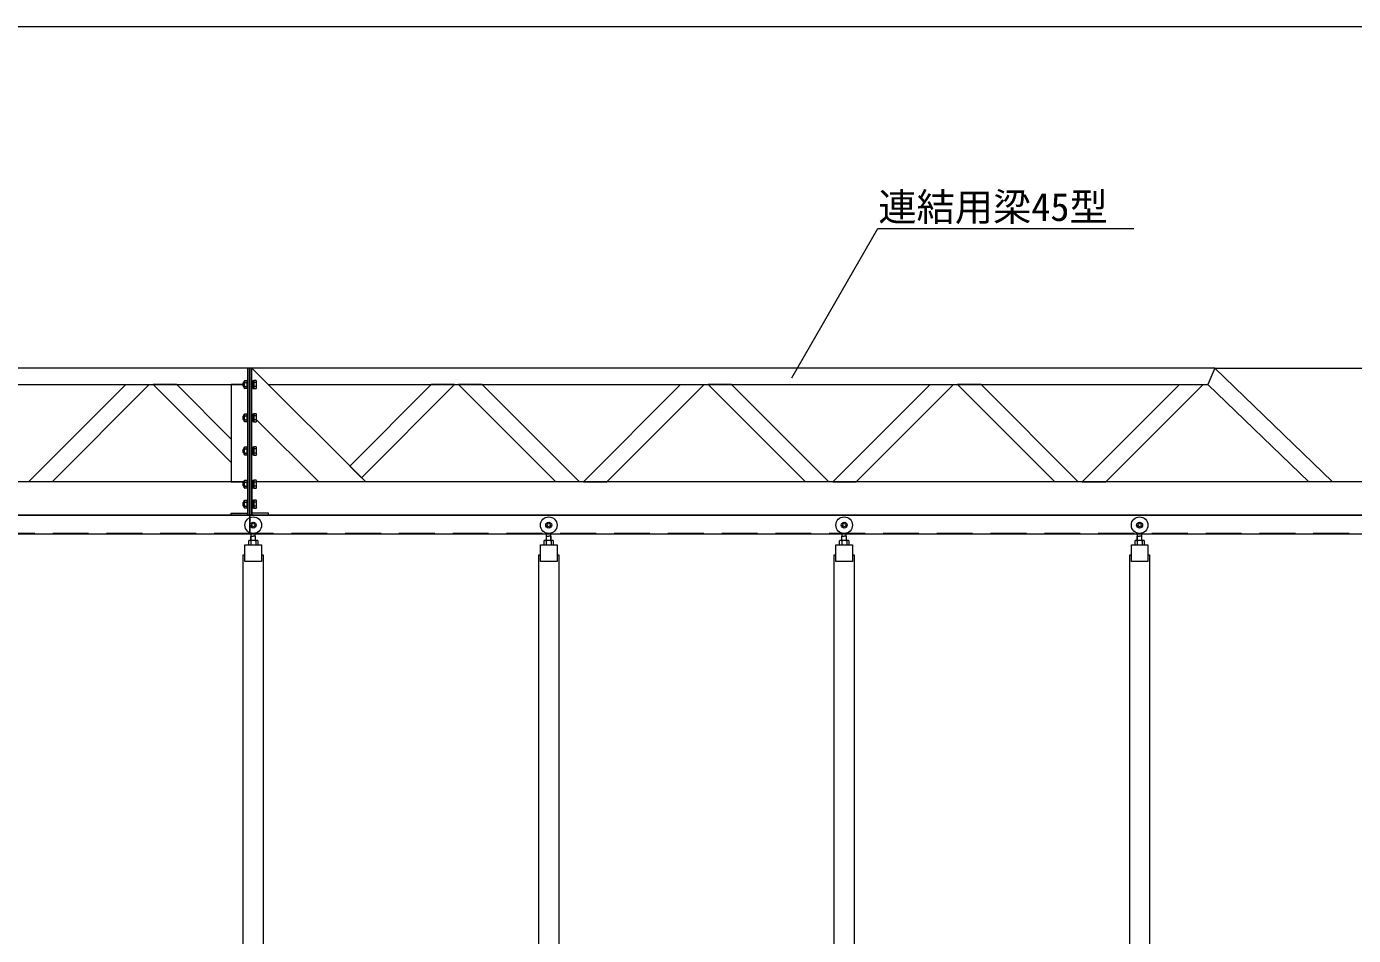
# Model space of a CAD drawing. Units: millimetres, scale not verified. Extents: x -12090 to 12090, y -18325 to 18325.
# Drawn here: x -2473 to 1524, y 8801 to 11539 of the extents above; entities that cross this region are included whole.
import ezdxf
from ezdxf.enums import TextEntityAlignment as Align

# ---------------------------------------------------------------- set-up
doc = ezdxf.new("R2010")
doc.units = ezdxf.units.MM
doc.header["$LTSCALE"] = 90
doc.linetypes.add('DASHED1', pattern=[1.8, 1.2, -0.6])
for name, color, linetype, lineweight in [('0-6_ﾎﾞﾙﾄ類', 134, 'Continuous', 18), ('0-B_寸法', 134, 'Continuous', 18), ('1-0_中央走行棒', 134, 'Continuous', 18), ('1-5_中間梁36', 134, 'Continuous', 18), ('1-B_文字', 134, 'Continuous', 18), ('1-D_連結用梁45', 134, 'Continuous', 18)]:
    doc.layers.add(name, color=color, linetype=linetype, lineweight=lineweight)
doc.styles.add('ＭＳ ゴシック', font='')
doc.styles.get('ＭＳ ゴシック').set_extended_font_data('MS Gothic')

msp = doc.modelspace()

# ---------------------------------------------------------------- linework, layer by layer
at = {"layer": '0-6_ﾎﾞﾙﾄ類'}
for p, q in [((-1817.5, 10470.5), (-1815.87, 10472.12)), ((-1818.89, 10467), (-1820.89, 10465)), ((-1820.89, 10455), (-1820.89, 10465)), ((-1818.89, 10453), (-1820.89, 10455)), ((-1817.5, 10465.8), (-1820.1, 10465.8)), ((-1817.5, 10454.2), (-1820.1, 10454.2)), ((-1818.89, 10453), (-1818.89, 10467)), ((-1817.5, 10467), (-1818.89, 10467)), ((-1817.5, 10453), (-1818.89, 10453)), ((-1817.5, 10449.5), (-1817.5, 10470.5)), ((-1817.5, 10449.5), (-1815.87, 10447.88)), ((-1815.87, 10466.06), (-1808.5, 10466.06)), ((-1815.87, 10453.94), (-1808.5, 10453.94)), ((-1788.89, 10460.81), (-1791.89, 10460)), ((-1788.89, 10460), (-1791.89, 10459.2)), ((-1781.51, 10466.06), (-1788.89, 10466.06)), ((-1781.51, 10453.94), (-1788.89, 10453.94)), ((-1779.89, 10449.5), (-1781.51, 10447.88)), ((-1818.89, 10367), (-1820.89, 10365)), ((-1820.89, 10355), (-1820.89, 10365)), ((-1818.89, 10353), (-1820.89, 10355)), ((-1817.5, 10365.8), (-1820.1, 10365.8)), ((-1817.5, 10354.2), (-1820.1, 10354.2)), ((-1818.89, 10353), (-1818.89, 10367)), ((-1817.5, 10367), (-1818.89, 10367)), ((-1817.5, 10353), (-1818.89, 10353)), ((-1817.5, 10370.5), (-1815.87, 10372.12)), ((-1817.5, 10349.5), (-1817.5, 10370.5)), ((-1815.87, 10366.07), (-1808.5, 10366.07)), ((-1815.87, 10353.94), (-1808.5, 10353.94)), ((-1788.89, 10360.8), (-1791.89, 10360)), ((-1788.89, 10360), (-1791.89, 10359.2)), ((-1781.51, 10366.07), (-1788.89, 10366.07)), ((-1781.51, 10353.94), (-1788.89, 10353.94)), ((-1817.5, 10349.5), (-1815.87, 10347.88)), ((-1779.89, 10349.5), (-1781.51, 10347.88)), ((-1817.5, 10270.5), (-1815.87, 10272.12)), ((-1818.89, 10267), (-1820.89, 10265)), ((-1820.89, 10255), (-1820.89, 10265)), ((-1818.89, 10253), (-1820.89, 10255)), ((-1817.5, 10265.8), (-1820.1, 10265.8)), ((-1817.5, 10254.2), (-1820.1, 10254.2)), ((-1818.89, 10253), (-1818.89, 10267)), ((-1817.5, 10267), (-1818.89, 10267)), ((-1817.5, 10253), (-1818.89, 10253)), ((-1817.5, 10249.5), (-1817.5, 10270.5)), ((-1817.5, 10249.5), (-1815.87, 10247.88)), ((-1815.87, 10266.07), (-1808.5, 10266.07)), ((-1815.87, 10253.93), (-1808.5, 10253.93)), ((-1788.89, 10260.8), (-1791.89, 10260)), ((-1788.89, 10260), (-1791.89, 10259.2)), ((-1781.51, 10266.07), (-1788.89, 10266.07)), ((-1781.51, 10253.93), (-1788.89, 10253.93)), ((-1779.89, 10249.5), (-1781.51, 10247.88)), ((-1818.89, 10167), (-1820.89, 10165)), ((-1820.89, 10155), (-1820.89, 10165)), ((-1818.89, 10153), (-1820.89, 10155)), ((-1817.5, 10165.8), (-1820.1, 10165.8)), ((-1817.5, 10154.2), (-1820.1, 10154.2)), ((-1818.89, 10153), (-1818.89, 10167)), ((-1817.5, 10167), (-1818.89, 10167)), ((-1817.5, 10153), (-1818.89, 10153)), ((-1817.5, 10170.5), (-1815.87, 10172.12)), ((-1817.5, 10149.5), (-1817.5, 10170.5)), ((-1815.87, 10166.06), (-1808.5, 10166.06)), ((-1815.87, 10153.93), (-1808.5, 10153.93)), ((-1788.89, 10160.8), (-1791.89, 10160)), ((-1788.89, 10160), (-1791.89, 10159.2)), ((-1781.51, 10166.06), (-1788.89, 10166.06)), ((-1781.51, 10153.93), (-1788.89, 10153.93)), ((-1817.5, 10149.5), (-1815.87, 10147.88)), ((-1779.89, 10149.5), (-1781.51, 10147.88)), ((-1818.89, 10107), (-1820.89, 10105)), ((-1820.89, 10095), (-1820.89, 10105)), ((-1818.89, 10093), (-1820.89, 10095)), ((-1817.5, 10105.8), (-1820.1, 10105.8)), ((-1817.5, 10094.2), (-1820.1, 10094.2)), ((-1818.89, 10093), (-1818.89, 10107)), ((-1817.5, 10107), (-1818.89, 10107)), ((-1817.5, 10093), (-1818.89, 10093)), ((-1817.5, 10110.5), (-1815.87, 10112.12)), ((-1817.5, 10089.5), (-1817.5, 10110.5)), ((-1817.5, 10089.5), (-1815.87, 10087.88)), ((-1815.87, 10106.06), (-1808.5, 10106.06)), ((-1815.87, 10093.94), (-1808.5, 10093.94)), ((-1788.89, 10100.81), (-1791.89, 10100)), ((-1788.89, 10100), (-1791.89, 10099.2)), ((-1781.51, 10106.06), (-1788.89, 10106.06)), ((-1781.51, 10093.94), (-1788.89, 10093.94)), ((-1779.89, 10089.5), (-1781.51, 10087.88))]:
    msp.add_line(p, q, dxfattribs=at)
for points in [[(-1815.87, 10472.12), (-1808.5, 10472.12), (-1808.5, 10447.88), (-1815.87, 10447.88)], [(-1781.51, 10472.12), (-1788.89, 10472.12), (-1788.89, 10447.88), (-1781.51, 10447.88)], [(-1779.89, 10449.5), (-1779.89, 10470.5), (-1781.51, 10472.12)], [(-1815.87, 10372.12), (-1808.5, 10372.12), (-1808.5, 10347.88), (-1815.87, 10347.88)], [(-1781.51, 10372.12), (-1788.89, 10372.12), (-1788.89, 10347.88), (-1781.51, 10347.88)], [(-1779.89, 10349.5), (-1779.89, 10370.5), (-1781.51, 10372.12)], [(-1815.87, 10272.12), (-1808.5, 10272.12), (-1808.5, 10247.88), (-1815.87, 10247.88)], [(-1781.51, 10272.12), (-1788.89, 10272.12), (-1788.89, 10247.88), (-1781.51, 10247.88)], [(-1779.89, 10249.5), (-1779.89, 10270.5), (-1781.51, 10272.12)], [(-1815.87, 10172.12), (-1808.5, 10172.12), (-1808.5, 10147.88), (-1815.87, 10147.88)], [(-1781.51, 10172.12), (-1788.89, 10172.12), (-1788.89, 10147.88), (-1781.51, 10147.88)], [(-1779.89, 10149.5), (-1779.89, 10170.5), (-1781.51, 10172.12)], [(-1815.87, 10112.12), (-1808.5, 10112.12), (-1808.5, 10087.88), (-1815.87, 10087.88)], [(-1781.51, 10112.12), (-1788.89, 10112.12), (-1788.89, 10087.88), (-1781.51, 10087.88)], [(-1779.89, 10089.5), (-1779.89, 10110.5), (-1781.51, 10112.12)]]:
    msp.add_lwpolyline(points, dxfattribs=at)
for points in [[(-1808.5, 10449), (-1808.5, 10471), (-1806.19, 10471), (-1806.19, 10449)], [(-1791.89, 10471), (-1791.89, 10449), (-1794.2, 10449), (-1794.2, 10471)], [(-1791.89, 10471.35), (-1791.89, 10448.65), (-1788.89, 10448.65), (-1788.89, 10471.35)], [(-1808.5, 10349), (-1808.5, 10371), (-1806.19, 10371), (-1806.19, 10349)], [(-1791.89, 10371), (-1791.89, 10349), (-1794.2, 10349), (-1794.2, 10371)], [(-1791.89, 10371.35), (-1791.89, 10348.65), (-1788.89, 10348.65), (-1788.89, 10371.35)], [(-1808.5, 10249), (-1808.5, 10271), (-1806.19, 10271), (-1806.19, 10249)], [(-1791.89, 10271), (-1791.89, 10249), (-1794.2, 10249), (-1794.2, 10271)], [(-1791.89, 10271.35), (-1791.89, 10248.65), (-1788.89, 10248.65), (-1788.89, 10271.35)], [(-1808.5, 10149), (-1808.5, 10171), (-1806.19, 10171), (-1806.19, 10149)], [(-1791.89, 10171), (-1791.89, 10149), (-1794.2, 10149), (-1794.2, 10171)], [(-1791.89, 10171.35), (-1791.89, 10148.65), (-1788.89, 10148.65), (-1788.89, 10171.35)], [(-1808.5, 10089), (-1808.5, 10111), (-1806.19, 10111), (-1806.19, 10089)], [(-1791.89, 10111), (-1791.89, 10089), (-1794.2, 10089), (-1794.2, 10111)], [(-1791.89, 10111.35), (-1791.89, 10088.65), (-1788.89, 10088.65), (-1788.89, 10111.35)]]:
    msp.add_lwpolyline(points, close=True, dxfattribs=at)
for centre, radius, start, end in [((-1812.83, 10469.1), 4.28, 135, 225), ((-1784.55, 10469.1), 4.28, 315, 45), ((-1805.37, 10460), 12.12, 150, 210), ((-1812.83, 10450.91), 4.28, 135, 225), ((-1792.02, 10460), 12.12, 330, 30), ((-1784.55, 10450.91), 4.28, 315, 45), ((-1805.37, 10360), 12.12, 150, 210), ((-1812.83, 10369.09), 4.28, 135, 225), ((-1812.83, 10350.91), 4.28, 135, 225), ((-1784.55, 10369.09), 4.28, 315, 45), ((-1792.02, 10360), 12.12, 330, 30), ((-1784.55, 10350.91), 4.28, 315, 45), ((-1812.83, 10269.09), 4.28, 135, 225), ((-1784.55, 10269.09), 4.28, 315, 45), ((-1805.37, 10260), 12.12, 150, 210), ((-1812.83, 10250.91), 4.28, 135, 225), ((-1792.02, 10260), 12.12, 330, 30), ((-1784.55, 10250.91), 4.28, 315, 45), ((-1805.37, 10160), 12.12, 150, 210), ((-1812.83, 10169.09), 4.28, 135, 225), ((-1812.83, 10150.91), 4.28, 135, 225), ((-1784.55, 10169.09), 4.28, 315, 45), ((-1792.02, 10160), 12.12, 330, 30), ((-1784.55, 10150.91), 4.28, 315, 45), ((-1805.37, 10100), 12.12, 150, 210), ((-1812.83, 10109.1), 4.28, 135, 225), ((-1812.83, 10090.91), 4.28, 135, 225), ((-1784.55, 10109.1), 4.28, 315, 45), ((-1792.02, 10100), 12.12, 330, 30), ((-1784.55, 10090.91), 4.28, 315, 45)]:
    msp.add_arc(centre, radius, start, end, dxfattribs=at)
at = {"layer": '0-B_寸法'}
for p, q in [((-9834.19, 11538.6), (2633.81, 11538.6)), ((1106.81, 10510), (3760.8, 10510))]:
    msp.add_line(p, q, dxfattribs=at)
at = {"layer": '1-0_中央走行棒'}
for p, q in [((-1796.89, 9990.56), (-1796.89, 10003.6)), ((-1796.44, 10003.6), (-1796.44, 10012.39)), ((-1783.94, 10003.6), (-1783.94, 10012.39)), ((-1783.49, 9990.56), (-1783.49, 10003.6)), ((-906.89, 9990.56), (-906.89, 10003.6)), ((-906.44, 10003.6), (-906.44, 10012.39)), ((-893.94, 10003.6), (-893.94, 10012.39)), ((-893.49, 9990.56), (-893.49, 10003.6)), ((-16.89, 9990.56), (-16.89, 10003.6)), ((-16.44, 10003.6), (-16.44, 10012.39)), ((-3.94, 10003.6), (-3.94, 10012.39)), ((-3.49, 9990.56), (-3.49, 10003.6)), ((873.11, 9990.56), (873.11, 10003.6)), ((873.56, 10003.6), (873.56, 10012.39)), ((886.06, 10003.6), (886.06, 10012.39)), ((886.51, 9990.56), (886.51, 10003.6)), ((-1779.07, 9990.56), (-1801.31, 9990.56)), ((-1797.7, 9990.56), (-1801.31, 9990.56)), ((-1798.13, 9990.56), (-1798.13, 9990.6)), ((-1797.7, 9988.56), (-1797.7, 9977.56)), ((-1779.07, 9990.56), (-1782.69, 9990.56)), ((-1782.69, 9988.56), (-1782.69, 9977.56)), ((-1782.25, 9990.56), (-1782.25, 9990.6)), ((-889.07, 9990.56), (-911.32, 9990.56)), ((-907.69, 9990.56), (-911.32, 9990.56)), ((-908.13, 9990.56), (-908.13, 9990.6)), ((-907.69, 9988.56), (-907.69, 9977.56)), ((-889.07, 9990.56), (-892.69, 9990.56)), ((-892.69, 9988.56), (-892.69, 9977.56)), ((-892.26, 9990.56), (-892.26, 9990.6)), ((0.94, 9990.56), (-21.32, 9990.56)), ((-17.69, 9990.56), (-21.32, 9990.56)), ((-18.14, 9990.56), (-18.14, 9990.6)), ((-17.69, 9988.56), (-17.69, 9977.56)), ((0.94, 9990.56), (-2.69, 9990.56)), ((-2.69, 9988.56), (-2.69, 9977.56)), ((-2.26, 9990.56), (-2.26, 9990.6)), ((890.93, 9990.56), (868.68, 9990.56)), ((872.31, 9990.56), (868.68, 9990.56)), ((871.87, 9990.56), (871.87, 9990.6)), ((872.31, 9988.56), (872.31, 9977.56)), ((890.93, 9990.56), (887.31, 9990.56)), ((887.31, 9988.56), (887.31, 9977.56)), ((887.74, 9990.56), (887.74, 9990.6))]:
    msp.add_line(p, q, dxfattribs=at)
for points in [[(-1798.13, 9990.6), (-1797.19, 9990.6), (-1797.19, 10003.6), (-1790.19, 10003.6)], [(-1782.25, 9990.6), (-1783.2, 9990.6), (-1783.2, 10003.6), (-1790.19, 10003.6)], [(-908.13, 9990.6), (-907.19, 9990.6), (-907.19, 10003.6), (-900.19, 10003.6)], [(-892.26, 9990.6), (-893.2, 9990.6), (-893.2, 10003.6), (-900.19, 10003.6)], [(-18.14, 9990.6), (-17.19, 9990.6), (-17.19, 10003.6), (-10.2, 10003.6)], [(-2.26, 9990.6), (-3.19, 9990.6), (-3.19, 10003.6), (-10.2, 10003.6)], [(871.87, 9990.6), (872.81, 9990.6), (872.81, 10003.6), (879.8, 10003.6)], [(887.74, 9990.6), (886.81, 9990.6), (886.81, 10003.6), (879.8, 10003.6)], [(-1804.94, 9988.56), (-1804.94, 9977.56), (-1775.44, 9977.56), (-1775.44, 9988.56)], [(-914.94, 9988.56), (-914.94, 9977.56), (-885.45, 9977.56), (-885.45, 9988.56)], [(-24.94, 9988.56), (-24.94, 9977.56), (4.55, 9977.56), (4.55, 9988.56)], [(865.05, 9988.56), (865.05, 9977.56), (894.56, 9977.56), (894.56, 9988.56)], [(-1820.2, 8615.56), (-1820.2, 9947.56), (-1815.19, 9947.56)], [(-1765.2, 9947.56), (-1760.19, 9947.56), (-1760.19, 8615.56)], [(-930.19, 8615.56), (-930.19, 9947.56), (-925.19, 9947.56)], [(-875.2, 9947.56), (-870.19, 9947.56), (-870.19, 8615.56)], [(-40.19, 8615.56), (-40.19, 9947.56), (-35.19, 9947.56)], [(14.81, 9947.56), (19.81, 9947.56), (19.81, 8615.56)], [(849.81, 8615.56), (849.81, 9947.56), (854.81, 9947.56)], [(904.81, 9947.56), (909.81, 9947.56), (909.81, 8615.56)]]:
    msp.add_lwpolyline(points, dxfattribs=at)
for points in [[(-1765.2, 9927.56), (-1815.19, 9927.56), (-1815.19, 9977.56), (-1765.2, 9977.56)], [(-875.2, 9927.56), (-925.19, 9927.56), (-925.19, 9977.56), (-875.2, 9977.56)], [(14.81, 9927.56), (-35.19, 9927.56), (-35.19, 9977.56), (14.81, 9977.56)], [(904.81, 9927.56), (854.81, 9927.56), (854.81, 9977.56), (904.81, 9977.56)]]:
    msp.add_lwpolyline(points, close=True, dxfattribs=at)
for centre, radius in [((-1790.19, 10036.6), 25), ((-1790.19, 10036.6), 9), ((-1790.19, 10036.6), 5), ((-900.19, 10036.6), 25), ((-900.19, 10036.6), 9), ((-900.19, 10036.6), 5), ((-10.2, 10036.6), 25), ((-10.2, 10036.6), 9), ((-10.2, 10036.6), 5), ((879.8, 10036.6), 25), ((879.8, 10036.6), 9), ((879.8, 10036.6), 5)]:
    msp.add_circle(centre, radius, dxfattribs=at)
for centre, radius, start, end in [((-1801.31, 9986.27), 4.28, 32.227, 147.773), ((-1790.19, 9975.5), 15.07, 60.137, 119.863), ((-1779.07, 9986.27), 4.28, 32.227, 147.773), ((-911.32, 9986.27), 4.28, 32.227, 147.773), ((-900.19, 9975.5), 15.07, 60.137, 119.863), ((-889.07, 9986.27), 4.28, 32.227, 147.773), ((-21.32, 9986.27), 4.28, 32.227, 147.773), ((-10.2, 9975.5), 15.07, 60.137, 119.863), ((0.94, 9986.27), 4.28, 32.227, 147.773), ((868.68, 9986.27), 4.28, 32.227, 147.773), ((879.8, 9975.5), 15.07, 60.137, 119.863), ((890.93, 9986.27), 4.28, 32.227, 147.773)]:
    msp.add_arc(centre, radius, start, end, dxfattribs=at)
at = {"layer": '1-5_中間梁36'}
for p, q in [((-5379.89, 10460), (-1820.89, 10460)), ((-1806.19, 10167), (-1806.19, 10460)), ((-1817.5, 10167), (-5379.89, 10167))]:
    msp.add_line(p, q, dxfattribs=at)
at = {"layer": '1-5_中間梁36', "linetype": 'DASHED1'}
msp.add_line((-1800.19, 10011.6), (-5400.19, 10011.6), dxfattribs=at)
at = {"layer": '1-5_中間梁36'}
for points in [[(-1806.19, 10460), (-1806.19, 10510), (-5394.19, 10510), (-5394.19, 10460)], [(-1856.2, 10295.55), (-2020.64, 10460), (-2091.35, 10460), (-1856.2, 10224.85)], [(-1820.89, 10460), (-1856.2, 10460), (-1856.2, 10167), (-1817.5, 10167)], [(-5394.19, 10167), (-5394.19, 10067), (-1806.19, 10067), (-1806.19, 10167)]]:
    msp.add_lwpolyline(points, dxfattribs=at)
for points in [[(-1806.19, 10067), (-1800.19, 10067), (-1800.19, 10510), (-1806.19, 10510)], [(-2396.35, 10167), (-2467.06, 10167), (-2174.06, 10460), (-2103.35, 10460)], [(-1856.2, 10067), (-1856.2, 10073), (-1806.19, 10073), (-1806.19, 10067)], [(-5400.19, 10010), (-1800.19, 10010), (-1800.19, 10067), (-5400.19, 10067)]]:
    msp.add_lwpolyline(points, close=True, dxfattribs=at)
at = {"layer": '1-B_文字'}
msp.add_line((91.46, 10929.86), (862.52, 10929.86), dxfattribs=at)
msp.add_lwpolyline([(-168.31, 10480.68), (91.03, 10929.86), (91.46, 10929.86)], dxfattribs=at)
at = {"layer": '1-D_連結用梁45'}
for p, q in [((1105.8, 10510), (-1794.2, 10510)), ((1105.8, 10510), (1085.61, 10460)), ((1105.8, 10510), (1461, 10167)), ((-1744.19, 10460), (1085.61, 10460)), ((-1100.77, 10460), (-1171.49, 10460)), ((-878.48, 10167), (-1171.49, 10460)), ((-807.77, 10167), (-1100.77, 10460)), ((-795.77, 10167), (-502.78, 10460)), ((-725.06, 10167), (-432.06, 10460)), ((-502.78, 10460), (-432.06, 10460)), ((-349.35, 10460), (-420.06, 10460)), ((-127.06, 10167), (-420.06, 10460)), ((-56.35, 10167), (-349.35, 10460)), ((-44.35, 10167), (248.65, 10460)), ((26.36, 10167), (319.36, 10460)), ((248.65, 10460), (319.36, 10460)), ((402.08, 10460), (331.36, 10460)), ((624.36, 10167), (331.36, 10460)), ((695.07, 10167), (402.08, 10460)), ((707.07, 10167), (1000.07, 10460)), ((777.78, 10167), (1070.78, 10460)), ((1000.07, 10460), (1070.78, 10460)), ((1085.61, 10460), (1389.02, 10167)), ((2799.81, 10167), (-1779.89, 10167)), ((-807.77, 10167), (-878.48, 10167)), ((-795.77, 10167), (-725.06, 10167)), ((-56.35, 10167), (-127.06, 10167)), ((-44.35, 10167), (26.36, 10167)), ((695.07, 10167), (624.36, 10167)), ((707.07, 10167), (777.78, 10167))]:
    msp.add_line(p, q, dxfattribs=at)
at = {"layer": '1-D_連結用梁45', "linetype": 'DASHED1'}
msp.add_line((2644.8, 10011.6), (-1800.19, 10011.6), dxfattribs=at)
at = {"layer": '1-D_連結用梁45'}
for points in [[(-1800.19, 10067), (-1794.2, 10067), (-1794.2, 10510), (-1800.19, 10510)], [(-1254.19, 10460), (-1499.56, 10214.63), (-1464.2, 10179.28), (-1183.48, 10460)], [(-1744.19, 10067), (-1744.19, 10073), (-1794.2, 10073), (-1794.2, 10067)]]:
    msp.add_lwpolyline(points, close=True, dxfattribs=at)
for points in [[(-1794.2, 10368.58), (-1794.2, 10510), (-1451.25, 10167.06), (-1592.67, 10167.06), (-1779.89, 10354.27)], [(-1794.2, 10167), (-1794.2, 10067), (2399.8, 10067)], [(1799.81, 10067), (-1800.19, 10067), (-1800.19, 10010), (1799.81, 10010), (1799.81, 10013)]]:
    msp.add_lwpolyline(points, dxfattribs=at)

# ---------------------------------------------------------------- texts
at = {"layer": '1-B_文字', "style": 'ＭＳ ゴシック'}
msp.add_text('連結用梁45型', height=84.46, dxfattribs=at).set_placement((92.66, 10927.5), align=Align.BOTTOM_LEFT)

doc.saveas('drawing.dxf')
